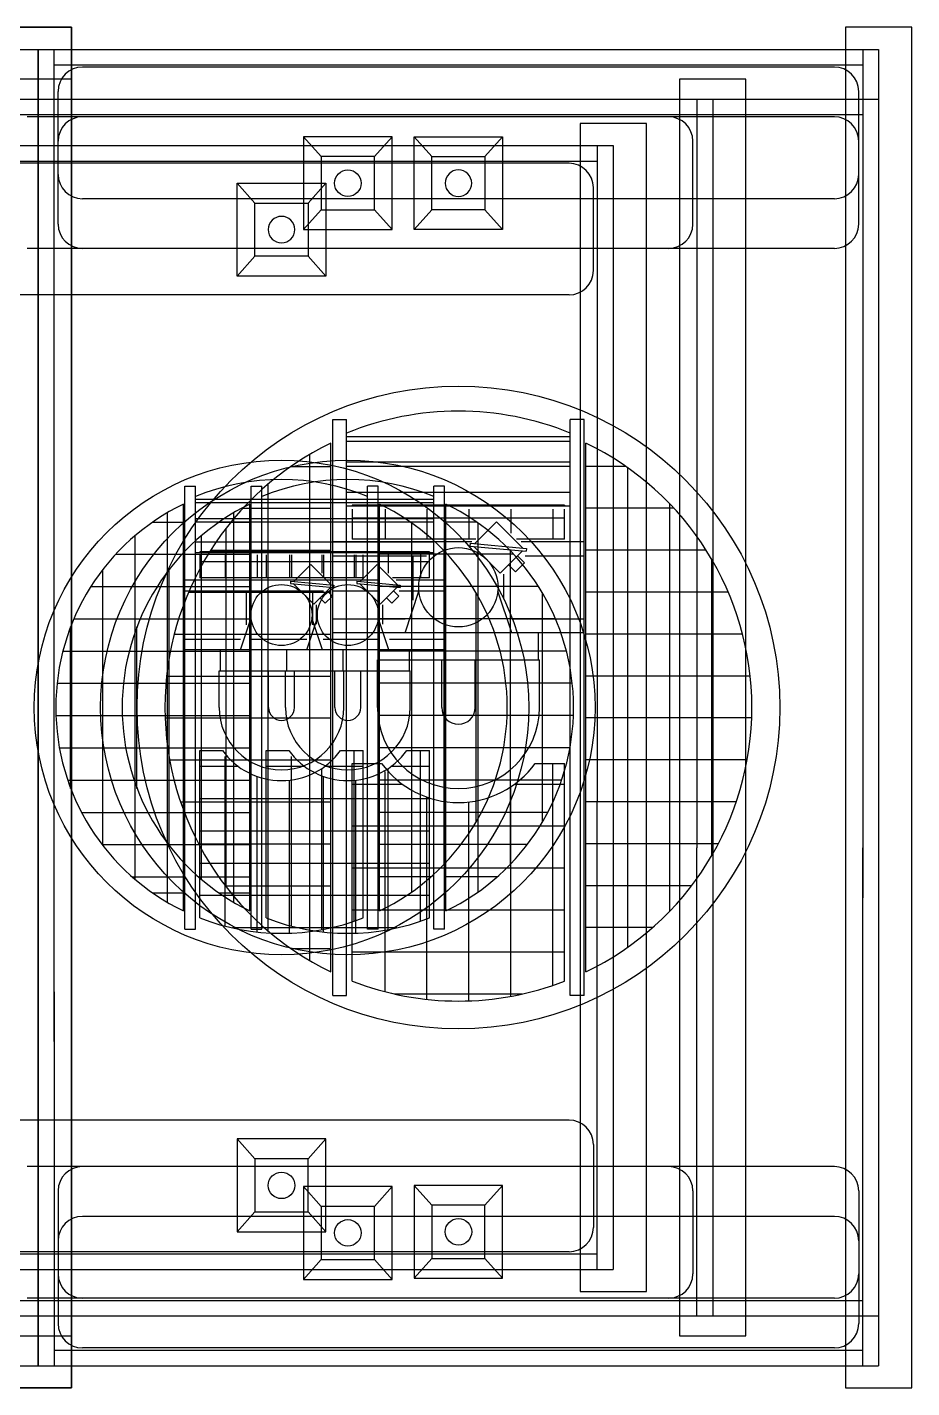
# Model space of a CAD drawing. Header units: millimetres. Extents: x -1040173 to 349982, y -145921 to 298175.
# Drawn here: x -562398.3 to -562132.3, y 248567.7 to 248976.6 of the extents above; entities that cross this region are included whole.
import ezdxf
from ezdxf.enums import TextEntityAlignment as Align

# ---------------------------------------------------------------- set-up
doc = ezdxf.new("R2010")
doc.units = ezdxf.units.MM
doc.header["$LTSCALE"] = 500
doc.header["$MEASUREMENT"] = 0
doc.layers.get('0').update_dxf_attribs({"color": 255, "linetype": 'CONTINUOUS'})
for name, color, linetype in [('H-BASE', 7, 'CONTINUOUS'), ('H-DIMS-FANS', 7, 'CONTINUOUS'), ('H-EQUP-CT', 4, 'CONTINUOUS')]:
    doc.layers.add(name, color=color, linetype=linetype)
doc.styles.add('TH-STYLE1', font='Stfangso_0.ttf', dxfattribs={"width": 0.7})

# ---------------------------------------------------------------- blocks, each defined once
blk = doc.blocks.new('BLKF0012')
at = {"layer": 'H-EQUP-CT', "linetype": 'Continuous'}
for p, q in [((2, 2.1), (-2, 2.1)), ((-2, 2.1), (-2, -2.1)), ((-1.2, 1.2), (-2, 2.1)), ((1.2, 1.2), (2, 2.1)), ((2, -2.1), (2, 2.1)), ((1.2, 1.2), (-1.2, 1.2)), ((-1.2, 1.2), (-1.2, -1.2)), ((1.2, -1.2), (1.2, 1.2)), ((-1.2, -1.2), (-2, -2.1)), ((-1.2, -1.2), (1.2, -1.2)), ((1.2, -1.2), (2, -2.1)), ((-2, -2.1), (2, -2.1))]:
    blk.add_line(p, q, dxfattribs=at)
blk.add_circle((0, 0), 0.6, dxfattribs=at)
blk = doc.blocks.new('冷却塔(参照元亨）')
at = {"layer": 'H-BASE'}
for points in [[(2552.8, -10806.4), (2552.8, -4656.4), (2852.8, -4656.4), (2852.8, -10806.4)], [(2552.8, -4656.4), (2552.8, -10806.4), (2852.8, -10806.4), (2852.8, -4656.4)], [(2852.8, -10806.4), (2852.8, -4656.4), (2552.8, -4656.4), (2552.8, -10806.4)], [(6652.8, -10806.4), (6652.8, -4656.4), (6352.8, -4656.4), (6352.8, -10806.4)], [(2552.8, -4891.4), (2552.8, -10571.4), (2852.8, -10571.4), (2852.8, -4891.4)], [(5602.8, -4891.4), (5602.8, -10571.4), (5902.8, -10571.4), (5902.8, -4891.4)], [(5602.8, -4891.4), (5602.8, -10571.4), (5902.8, -10571.4), (5902.8, -4891.4)], [(5152.8, -5091.4), (5152.8, -10371.4), (5452.8, -10371.4), (5452.8, -5091.4)]]:
    blk.add_lwpolyline(points, close=True, dxfattribs=at)
at = {"layer": 'H-EQUP-CT', "linetype": 'Continuous'}
for p, q in [((-1097.2, -4756.4), (2702.8, -4756.4)), ((2702.8, -4756.4), (2702.8, -10706.4)), ((2702.8, -4756.4), (6502.8, -4756.4)), ((2702.8, -10706.4), (2702.8, -4756.4)), ((2774.8, -9241.8), (2774.8, -4756.4)), ((6430.8, -4756.4), (6430.8, -8591)), ((6502.8, -4756.4), (6502.8, -10706.4)), ((2774.8, -4826.4), (6430.8, -4826.4)), ((6302.8, -4836.4), (2902.8, -4836.4)), ((-1097.2, -4981.4), (2702.8, -4981.4)), ((2452.8, -4981.4), (5752.8, -4981.4)), ((2702.8, -4981.4), (2702.8, -10481.4)), ((2702.8, -4981.4), (6502.8, -4981.4)), ((2702.8, -10481.4), (2702.8, -4981.4)), ((2774.8, -9016.8), (2774.8, -4981.4)), ((2792.8, -5321.4), (2792.8, -4946.4)), ((5680.8, -4981.4), (5680.8, -8366)), ((5752.8, -4981.4), (5752.8, -10481.4)), ((6412.8, -5321.4), (6412.8, -4946.4)), ((6430.8, -4981.4), (6430.8, -8366)), ((6502.8, -4981.4), (6502.8, -10481.4)), ((2524.8, -5051.4), (5680.8, -5051.4)), ((5552.8, -5061.4), (2652.8, -5061.4)), ((2774.8, -5051.4), (6430.8, -5051.4)), ((6302.8, -5061.4), (2902.8, -5061.4)), ((2302.8, -5191.4), (5302.8, -5191.4)), ((2792.8, -5546.4), (2792.8, -5171.4)), ((5230.8, -5191.4), (5230.8, -8156)), ((5302.8, -5191.4), (5302.8, -10271.4)), ((5662.8, -5546.4), (5662.8, -5171.4)), ((6412.8, -5546.4), (6412.8, -5171.4)), ((2374.8, -5261.4), (5230.8, -5261.4)), ((5102.8, -5271.4), (2502.8, -5271.4)), ((5212.8, -5756.4), (5212.8, -5381.4)), ((6302.8, -5431.4), (2902.8, -5431.4)), ((5552.8, -5656.4), (2652.8, -5656.4)), ((6302.8, -5656.4), (2902.8, -5656.4)), ((5102.8, -5866.4), (2502.8, -5866.4)), ((4034.2, -9032.9), (4034.2, -6429.9)), ((4034.2, -6429.9), (4097.3, -6429.9)), ((4034.2, -9032.9), (4034.2, -6429.9)), ((4034.2, -6429.9), (4097.3, -6429.9)), ((4097.3, -9032.9), (4097.3, -6429.9)), ((4097.3, -9032.9), (4097.3, -6429.9)), ((5108.2, -9032.9), (5108.2, -6429.9)), ((5171.4, -6429.9), (5108.2, -6429.9)), ((5108.2, -9032.9), (5108.2, -6429.9)), ((5171.4, -6429.9), (5108.2, -6429.9)), ((5171.4, -9032.9), (5171.4, -6429.9)), ((5171.4, -9032.9), (5171.4, -6429.9)), ((5108.2, -6508.2), (4097.3, -6508.2)), ((5108.2, -6508.2), (4097.3, -6508.2)), ((4026.3, -8926.5), (4026.3, -6536.3)), ((4026.3, -8926.5), (4026.3, -6536.3)), ((5108.2, -6528.5), (4097.3, -6528.5)), ((5108.2, -6528.5), (4097.3, -6528.5)), ((5179.2, -8926.5), (5179.2, -6536.3)), ((5179.2, -8926.5), (5179.2, -6536.3)), ((3845.9, -6641.6), (4026.3, -6641.6)), ((3845.9, -6641.6), (4026.3, -6641.6)), ((3931.6, -8876), (3931.6, -6586.8)), ((3931.6, -8876), (3931.6, -6586.8)), ((5108.2, -6622), (4097.3, -6622)), ((5108.2, -6622), (4097.3, -6622)), ((5359.7, -6641.6), (5179.2, -6641.6)), ((5359.7, -6641.6), (5179.2, -6641.6)), ((5108.2, -6642.2), (4097.3, -6642.2)), ((5108.2, -6642.2), (4097.3, -6642.2)), ((5368.8, -8814.9), (5368.8, -6647.9)), ((5368.8, -8814.9), (5368.8, -6647.9)), ((3365.4, -8732.6), (3365.4, -6730.3)), ((3365.4, -6730.3), (3414, -6730.3)), ((3414, -8732.6), (3414, -6730.3)), ((3665.4, -8732.6), (3665.4, -6730.3)), ((3665.4, -6730.3), (3714, -6730.3)), ((3714, -8732.6), (3714, -6730.3)), ((3742, -8741.3), (3742, -6721.5)), ((3742, -8741.3), (3742, -6721.5)), ((4097.3, -6758.4), (5108.2, -6758.4)), ((4097.3, -6758.4), (5108.2, -6758.4)), ((4191.6, -8732.6), (4191.6, -6730.3)), ((4240.2, -6730.3), (4191.6, -6730.3)), ((4240.2, -8732.6), (4240.2, -6730.3)), ((4491.6, -8732.6), (4491.6, -6730.3)), ((4540.2, -6730.3), (4491.6, -6730.3)), ((4540.2, -8732.6), (4540.2, -6730.3)), ((3359.4, -8650.7), (3359.4, -6812.1)), ((4191.6, -6790.5), (3414, -6790.5)), ((4191.6, -6806.1), (3414, -6806.1)), ((3659.4, -8650.7), (3659.4, -6812.1)), ((4491.6, -6790.5), (3714, -6790.5)), ((4491.6, -6806.1), (3714, -6806.1)), ((5108.2, -6821.6), (4097.3, -6821.6)), ((5108.2, -6821.6), (4097.3, -6821.6)), ((5083, -6816.6), (4122.6, -6816.6)), ((4122.6, -6816.6), (4122.6, -6821.6)), ((5083, -6816.6), (4122.6, -6816.6)), ((4122.6, -6816.6), (4122.6, -6821.6)), ((4246.2, -8650.7), (4246.2, -6812.1)), ((4546.2, -8650.7), (4546.2, -6812.1)), ((5083, -6816.6), (5083, -6821.6)), ((5083, -6816.6), (5083, -6821.6)), ((5558.3, -8652.2), (5558.3, -6810.7)), ((5558.3, -8652.2), (5558.3, -6810.7)), ((3286.5, -8611.9), (3286.5, -6850.9)), ((4191.6, -6878), (3414, -6878)), ((3586.5, -8611.9), (3586.5, -6850.9)), ((3628, -6831.1), (4026.3, -6831.1)), ((3628, -6831.1), (4026.3, -6831.1)), ((4491.6, -6878), (3714, -6878)), ((4122.6, -6834.8), (4122.6, -6970.1)), ((4122.6, -6834.8), (4122.6, -6970.1)), ((5083, -6875.3), (4122.6, -6875.3)), ((5083, -6875.3), (4122.6, -6875.3)), ((4271.1, -6834.8), (4271.1, -6970.1)), ((4271.1, -6834.8), (4271.1, -6970.1)), ((4460.6, -6834.8), (4460.6, -6970.1)), ((4460.6, -6834.8), (4460.6, -6970.1)), ((4650.2, -6834.8), (4650.2, -6970.1)), ((4650.2, -6834.8), (4650.2, -6970.1)), ((4839.7, -6834.8), (4839.7, -6942.8)), ((4839.7, -6834.8), (4839.7, -6942.8)), ((5029.3, -6834.8), (5029.3, -6970.1)), ((5029.3, -6834.8), (5029.3, -6970.1)), ((5083, -6970.1), (5083, -6834.8)), ((5083, -6970.1), (5083, -6834.8)), ((5577.6, -6831.1), (5179.2, -6831.1)), ((5577.6, -6831.1), (5179.2, -6831.1)), ((3220.5, -6893.1), (3359.4, -6893.1)), ((4191.6, -6893.5), (3414, -6893.5)), ((3520.5, -6893.1), (3659.4, -6893.1)), ((3552.5, -8542.4), (3552.5, -6920.4)), ((3552.5, -8542.4), (3552.5, -6920.4)), ((4491.6, -6893.5), (3714, -6893.5)), ((4385, -6893.1), (4246.2, -6893.1)), ((4392, -8564.9), (4392, -6897.9)), ((4685, -6893.1), (4546.2, -6893.1)), ((4674.7, -6991), (4774.3, -6891.4)), ((4674.7, -6991), (4774.3, -6891.4)), ((4692, -8564.9), (4692, -6897.9)), ((4894.2, -7011.3), (4774.3, -6891.4)), ((4894.2, -7011.3), (4774.3, -6891.4)), ((3140.7, -8508.2), (3140.7, -6954.6)), ((3414, -6983), (4191.6, -6983)), ((3440.7, -8508.2), (3440.7, -6954.6)), ((3714, -6983), (4491.6, -6983)), ((4663.1, -6982.7), (4034.2, -6982.7)), ((4663.1, -6982.7), (4034.2, -6982.7)), ((4681.3, -6970.1), (4122.6, -6970.1)), ((4681.3, -6970.1), (4122.6, -6970.1)), ((4656, -6989.3), (4654.8, -7001.9)), ((4656, -6989.3), (4654.8, -7001.9)), ((4654.8, -7001.9), (4909.4, -7025.4)), ((4654.8, -7001.9), (4909.4, -7025.4)), ((4656, -6989.3), (4910.5, -7012.8)), ((4656, -6989.3), (4910.5, -7012.8)), ((4792.2, -7123.7), (4671.9, -7003.5)), ((4792.2, -7123.7), (4671.9, -7003.5)), ((5083, -6970.1), (4865.5, -6970.1)), ((5083, -6970.1), (4865.5, -6970.1)), ((5171.4, -6982.7), (4886, -6982.7)), ((5171.4, -6982.7), (4886, -6982.7)), ((3052.9, -7038.9), (3359.4, -7038.9)), ((3352.9, -7038.9), (3659.4, -7038.9)), ((4191.6, -7031.6), (3414, -7031.6)), ((4172.1, -7027.7), (3433.4, -7027.7)), ((3433.4, -7027.7), (3433.4, -7031.6)), ((3433.4, -7041.7), (3433.4, -7145.8)), ((3482.2, -7020.6), (4026.3, -7020.6)), ((3482.2, -7020.6), (4026.3, -7020.6)), ((3547.6, -7041.7), (3547.6, -7145.8)), ((3693.4, -7041.7), (3693.4, -7145.8)), ((4491.6, -7031.6), (3714, -7031.6)), ((4472.1, -7027.7), (3733.4, -7027.7)), ((3733.4, -7027.7), (3733.4, -7031.6)), ((3733.4, -7041.7), (3733.4, -7145.8)), ((3839.2, -7041.7), (3839.2, -7145.8)), ((3847.6, -7041.7), (3847.6, -7145.8)), ((3985, -7041.7), (3985, -7124.8)), ((3993.4, -7041.7), (3993.4, -7145.8)), ((4034.2, -7045.9), (4459.1, -7045.9)), ((4034.2, -7045.9), (4459.1, -7045.9)), ((4130.8, -7041.7), (4130.8, -7145.8)), ((4139.2, -7041.7), (4139.2, -7145.8)), ((4172.1, -7027.7), (4172.1, -7031.6)), ((4172.1, -7145.8), (4172.1, -7041.7)), ((4552.6, -7038.9), (4246.2, -7038.9)), ((4285, -7041.7), (4285, -7124.8)), ((4397.5, -7245.6), (4397.5, -7045.9)), ((4397.5, -7245.6), (4397.5, -7045.9)), ((4430.8, -7041.7), (4430.8, -7145.8)), ((4472.1, -7027.7), (4472.1, -7031.6)), ((4472.1, -7145.8), (4472.1, -7041.7)), ((4537.8, -8439.7), (4537.8, -7023.1)), ((4852.6, -7038.9), (4546.2, -7038.9)), ((4792.2, -7123.7), (4892.2, -7023.8)), ((4792.2, -7123.7), (4892.2, -7023.8)), ((4837.8, -8439.7), (4837.8, -7023.1)), ((4870.4, -7045.5), (4901.7, -7076.8)), ((4870.4, -7045.5), (4901.7, -7076.8)), ((4904, -7045.9), (5171.4, -7045.9)), ((4904, -7045.9), (5171.4, -7045.9)), ((4910.5, -7012.8), (4909.4, -7025.4)), ((4910.5, -7012.8), (4909.4, -7025.4)), ((5723.4, -7020.6), (5179.2, -7020.6)), ((5723.4, -7020.6), (5179.2, -7020.6)), ((5747.9, -8402), (5747.9, -7060.8)), ((5747.9, -8402), (5747.9, -7060.8)), ((2994.9, -8355.3), (2994.9, -7107.6)), ((3294.9, -8355.3), (3294.9, -7107.6)), ((4172.1, -7072.9), (3433.4, -7072.9)), ((4472.1, -7072.9), (3733.4, -7072.9)), ((3858.1, -7161.9), (3934.8, -7085.3)), ((4027, -7177.5), (3934.8, -7085.3)), ((4158.1, -7161.9), (4234.8, -7085.3)), ((4327, -7177.5), (4234.8, -7085.3)), ((4808.1, -7242.3), (4808.1, -7128.7)), ((4808.1, -7242.3), (4808.1, -7128.7)), ((4829.1, -7086.9), (4860.3, -7118.1)), ((4829.1, -7086.9), (4860.3, -7118.1)), ((4860.3, -7118.1), (4901.7, -7076.8)), ((4860.3, -7118.1), (4901.7, -7076.8)), ((2940.8, -7184.7), (3359.4, -7184.7)), ((3240.8, -7184.7), (3659.4, -7184.7)), ((3849.2, -7155.5), (3365.4, -7155.5)), ((3863.2, -7145.8), (3433.4, -7145.8)), ((4149.2, -7155.5), (3665.4, -7155.5)), ((4163.2, -7145.8), (3733.4, -7145.8)), ((3843.7, -7160.6), (3842.8, -7170.2)), ((3842.8, -7170.2), (4038.6, -7188.3)), ((3843.7, -7160.6), (4039.5, -7178.6)), ((3948.5, -7264), (3856, -7171.4)), ((3948.5, -7264), (4025.4, -7187.1)), ((4172.1, -7145.8), (4004.9, -7145.8)), ((4240.2, -7155.5), (4020.7, -7155.5)), ((4039.5, -7178.6), (4038.6, -7188.3)), ((4143.7, -7160.6), (4142.8, -7170.2)), ((4142.8, -7170.2), (4338.6, -7188.3)), ((4143.7, -7160.6), (4339.5, -7178.6)), ((4248.5, -7264), (4156, -7171.4)), ((4664.8, -7184.7), (4246.2, -7184.7)), ((4248.5, -7264), (4325.4, -7187.1)), ((4472.1, -7145.8), (4304.9, -7145.8)), ((4540.2, -7155.5), (4320.7, -7155.5)), ((4339.5, -7178.6), (4338.6, -7188.3)), ((4964.8, -7184.7), (4546.2, -7184.7)), ((3365.4, -7204.1), (3692.3, -7204.1)), ((3382.4, -7210.2), (4026.3, -7210.2)), ((3382.4, -7210.2), (4026.3, -7210.2)), ((3644.8, -7357.7), (3644.8, -7204.1)), ((3665.4, -7204.1), (3992.3, -7204.1)), ((3944.8, -7357.7), (3944.8, -7204.1)), ((3976.8, -7235.6), (4000.9, -7259.7)), ((4000.9, -7259.7), (4032.7, -7227.9)), ((4008.6, -7203.8), (4032.7, -7227.9)), ((4034.5, -7204.1), (4240.2, -7204.1)), ((4276.8, -7235.6), (4300.9, -7259.7)), ((4300.9, -7259.7), (4332.7, -7227.9)), ((4308.6, -7203.8), (4332.7, -7227.9)), ((4334.5, -7204.1), (4540.2, -7204.1)), ((4361.6, -7393.4), (4424.1, -7204.9)), ((4361.6, -7393.4), (4424.1, -7204.9)), ((4683.6, -8247.3), (4683.6, -7215.6)), ((4844, -7393.4), (4781.4, -7204.9)), ((4844, -7393.4), (4781.4, -7204.9)), ((4983.6, -8247.3), (4983.6, -7215.6)), ((5823.1, -7210.2), (5179.2, -7210.2)), ((5823.1, -7210.2), (5179.2, -7210.2)), ((3362.9, -8207.7), (3362.9, -7258.4)), ((3362.9, -8207.7), (3362.9, -7258.4)), ((3960.7, -7355.2), (3960.7, -7267.8)), ((4260.7, -7355.2), (4260.7, -7267.8)), ((2849.1, -8097.8), (2849.1, -7367.5)), ((2864, -7330.5), (3359.4, -7330.5)), ((3149.1, -8097.8), (3149.1, -7367.5)), ((3164, -7330.5), (3659.4, -7330.5)), ((3617.3, -7471.4), (3665.4, -7326.4)), ((3917.3, -7471.4), (3965.4, -7326.4)), ((3988.3, -7471.4), (3940.2, -7326.4)), ((4034.2, -7330.2), (4361.7, -7330.2)), ((4034.2, -7330.2), (4361.7, -7330.2)), ((4288.3, -7471.4), (4240.2, -7326.4)), ((4741.5, -7330.5), (4246.2, -7330.5)), ((5041.5, -7330.5), (4546.2, -7330.5)), ((4847.2, -7330.2), (5171.4, -7330.2)), ((4847.2, -7330.2), (5171.4, -7330.2)), ((3317.9, -7399.7), (4026.3, -7399.7)), ((3317.9, -7399.7), (4026.3, -7399.7)), ((3365.4, -7422.8), (3617.3, -7422.8)), ((3665.4, -7422.8), (3917.3, -7422.8)), ((3990.8, -7422.8), (4240.2, -7422.8)), ((5171.4, -7393.4), (4034.2, -7393.4)), ((5171.4, -7393.4), (4034.2, -7393.4)), ((4242.7, -7393.4), (4242.7, -7516.6)), ((4242.7, -7393.4), (4242.7, -7516.6)), ((4290.8, -7422.8), (4540.2, -7422.8)), ((4962.9, -7393.4), (4962.9, -7516.6)), ((4962.9, -7393.4), (4962.9, -7516.6)), ((5887.7, -7399.7), (5179.2, -7399.7)), ((5887.7, -7399.7), (5179.2, -7399.7)), ((2814.4, -7476.3), (3359.4, -7476.3)), ((3114.4, -7476.3), (3659.4, -7476.3)), ((4240.2, -7471.4), (3365.4, -7471.4)), ((3525.8, -7471.4), (3525.8, -7566.2)), ((4540.2, -7471.4), (3665.4, -7471.4)), ((3825.8, -7471.4), (3825.8, -7566.2)), ((4079.8, -7471.4), (4079.8, -7566.2)), ((4791.2, -7476.3), (4246.2, -7476.3)), ((4379.8, -7471.4), (4379.8, -7566.2)), ((5091.2, -7476.3), (4546.2, -7476.3)), ((4236.3, -7516.6), (4969.2, -7516.6)), ((4236.3, -7731.4), (4236.3, -7516.6)), ((4236.3, -7516.6), (4969.2, -7516.6)), ((4236.3, -7731.4), (4236.3, -7516.6)), ((4527, -7731.4), (4527, -7516.6)), ((4527, -7731.4), (4527, -7516.6)), ((4678.6, -7731.4), (4678.6, -7516.6)), ((4678.6, -7731.4), (4678.6, -7516.6)), ((4969.2, -7731.4), (4969.2, -7516.6)), ((4969.2, -7731.4), (4969.2, -7516.6)), ((2787.9, -7622.1), (3359.4, -7622.1)), ((3087.9, -7622.1), (3659.4, -7622.1)), ((3283.4, -7589.3), (4026.3, -7589.3)), ((3283.4, -7589.3), (4026.3, -7589.3)), ((3520.9, -7566.2), (4084.7, -7566.2)), ((3520.9, -7731.4), (3520.9, -7566.2)), ((3744.5, -7731.4), (3744.5, -7566.2)), ((3820.9, -7566.2), (4384.7, -7566.2)), ((3820.9, -7731.4), (3820.9, -7566.2)), ((3861.1, -7731.4), (3861.1, -7566.2)), ((4044.5, -7731.4), (4044.5, -7566.2)), ((4084.7, -7731.4), (4084.7, -7566.2)), ((4161.1, -7731.4), (4161.1, -7566.2)), ((4817.7, -7622.1), (4246.2, -7622.1)), ((4384.7, -7731.4), (4384.7, -7566.2)), ((5117.7, -7622.1), (4546.2, -7622.1)), ((5922.2, -7589.3), (5179.2, -7589.3)), ((5922.2, -7589.3), (5179.2, -7589.3)), ((2782.6, -7767.9), (3359.4, -7767.9)), ((3082.6, -7767.9), (3659.4, -7767.9)), ((3276.6, -7778.8), (4026.3, -7778.8)), ((3276.6, -7778.8), (4026.3, -7778.8)), ((4822.9, -7767.9), (4246.2, -7767.9)), ((5122.9, -7767.9), (4546.2, -7767.9)), ((5929, -7778.8), (5179.2, -7778.8)), ((5929, -7778.8), (5179.2, -7778.8)), ((2798.4, -7913.7), (3359.4, -7913.7)), ((3098.4, -7913.7), (3659.4, -7913.7)), ((3433.4, -8682.8), (3433.4, -7925.8)), ((3433.4, -7925.8), (3535.5, -7925.8)), ((3733.4, -8682.8), (3733.4, -7925.8)), ((3733.4, -7925.8), (3835.5, -7925.8)), ((4070, -7925.8), (4172.1, -7925.8)), ((4130.8, -8697.9), (4130.8, -7925.8)), ((4172.1, -8682.8), (4172.1, -7925.8)), ((4807.2, -7913.7), (4246.2, -7913.7)), ((4370, -7925.8), (4472.1, -7925.8)), ((4430.8, -8697.9), (4430.8, -7925.8)), ((4472.1, -8682.8), (4472.1, -7925.8)), ((5107.2, -7913.7), (4546.2, -7913.7)), ((3297.1, -7968.3), (4026.3, -7968.3)), ((3297.1, -7968.3), (4026.3, -7968.3)), ((3547.6, -8719.6), (3547.6, -7953.6)), ((3847.6, -8719.6), (3847.6, -7953.6)), ((4122.6, -8968.3), (4122.6, -7984.1)), ((4122.6, -7984.1), (4255.4, -7984.1)), ((4122.6, -8968.3), (4122.6, -7984.1)), ((4122.6, -7984.1), (4255.4, -7984.1)), ((4950.2, -7984.1), (5083, -7984.1)), ((4950.2, -7984.1), (5083, -7984.1)), ((5029.3, -8987.8), (5029.3, -7984.1)), ((5029.3, -8987.8), (5029.3, -7984.1)), ((5083, -8968.3), (5083, -7984.1)), ((5083, -8968.3), (5083, -7984.1)), ((5908.5, -7968.3), (5179.2, -7968.3)), ((5908.5, -7968.3), (5179.2, -7968.3)), ((3608.4, -7998.7), (3433.4, -7998.7)), ((3693.4, -8746.1), (3693.4, -8043.3)), ((3908.4, -7998.7), (3733.4, -7998.7)), ((3985, -8735.6), (3985, -8007.1)), ((3993.4, -8746.1), (3993.4, -8043.3)), ((4172.1, -7998.7), (3997.1, -7998.7)), ((4271.1, -9016.1), (4271.1, -8020.3)), ((4271.1, -9016.1), (4271.1, -8020.3)), ((4285, -8735.6), (4285, -8007.1)), ((4472.1, -7998.7), (4297.1, -7998.7)), ((2836.2, -8059.5), (3359.4, -8059.5)), ((3136.2, -8059.5), (3659.4, -8059.5)), ((3839.2, -8751.4), (3839.2, -8059.9)), ((4350.1, -8078.9), (4122.6, -8078.9)), ((4350.1, -8078.9), (4122.6, -8078.9)), ((4139.2, -8751.4), (4139.2, -8059.9)), ((4769.4, -8059.5), (4246.2, -8059.5)), ((5069.4, -8059.5), (4546.2, -8059.5)), ((4839.7, -9036.9), (4839.7, -8089.8)), ((4839.7, -9036.9), (4839.7, -8089.8)), ((5083, -8078.9), (4855.4, -8078.9)), ((5083, -8078.9), (4855.4, -8078.9)), ((3346.2, -8157.9), (4026.3, -8157.9)), ((3346.2, -8157.9), (4026.3, -8157.9)), ((4172.1, -8144.5), (3433.4, -8144.5)), ((4472.1, -8144.5), (3733.4, -8144.5)), ((4460.6, -9050.6), (4460.6, -8136.8)), ((4460.6, -9050.6), (4460.6, -8136.8)), ((4650.2, -9057.3), (4650.2, -8158.4)), ((4650.2, -9057.3), (4650.2, -8158.4)), ((5859.4, -8157.9), (5179.2, -8157.9)), ((5859.4, -8157.9), (5179.2, -8157.9)), ((5230.8, -10271.4), (5230.8, -8156)), ((2898.7, -8205.3), (3359.4, -8205.3)), ((3198.7, -8205.3), (3659.4, -8205.3)), ((4706.9, -8205.3), (4246.2, -8205.3)), ((5006.9, -8205.3), (4546.2, -8205.3)), ((4172.1, -8290.3), (3433.4, -8290.3)), ((4472.1, -8290.3), (3733.4, -8290.3)), ((5083, -8268.4), (4122.6, -8268.4)), ((5083, -8268.4), (4122.6, -8268.4)), ((2991.6, -8351.1), (3359.4, -8351.1)), ((3291.6, -8351.1), (3659.4, -8351.1)), ((3427.4, -8347.4), (4026.3, -8347.4)), ((3427.4, -8347.4), (4026.3, -8347.4)), ((4613.9, -8351.1), (4246.2, -8351.1)), ((4913.9, -8351.1), (4546.2, -8351.1)), ((5778.1, -8347.4), (5179.2, -8347.4)), ((5778.1, -8347.4), (5179.2, -8347.4)), ((5680.8, -10481.4), (5680.8, -8366)), ((6430.8, -10481.4), (6430.8, -8366)), ((4172.1, -8436.1), (3433.4, -8436.1)), ((4472.1, -8436.1), (3733.4, -8436.1)), ((5083, -8458), (4122.6, -8458)), ((5083, -8458), (4122.6, -8458)), ((3127.5, -8496.9), (3359.4, -8496.9)), ((3427.5, -8496.9), (3659.4, -8496.9)), ((3548.3, -8537), (4026.3, -8537)), ((3548.3, -8537), (4026.3, -8537)), ((4478, -8496.9), (4246.2, -8496.9)), ((4778, -8496.9), (4546.2, -8496.9)), ((5657.3, -8537), (5179.2, -8537)), ((5657.3, -8537), (5179.2, -8537)), ((3220.5, -8569.8), (3359.4, -8569.8)), ((4172.1, -8581.9), (3433.4, -8581.9)), ((3520.5, -8569.8), (3659.4, -8569.8)), ((4472.1, -8581.9), (3733.4, -8581.9)), ((6430.8, -10706.4), (6430.8, -8591)), ((5083, -8647.5), (4122.6, -8647.5)), ((5083, -8647.5), (4122.6, -8647.5)), ((3365.4, -8732.6), (3414, -8732.6)), ((4024.2, -8727.7), (3581.4, -8727.7)), ((3665.4, -8732.6), (3714, -8732.6)), ((3725, -8726.5), (4026.3, -8726.5)), ((3725, -8726.5), (4026.3, -8726.5)), ((4324.2, -8727.7), (3881.4, -8727.7)), ((4240.2, -8732.6), (4191.6, -8732.6)), ((4540.2, -8732.6), (4491.6, -8732.6)), ((5480.6, -8726.5), (5179.2, -8726.5)), ((5480.6, -8726.5), (5179.2, -8726.5)), ((3845.9, -8821.3), (4026.3, -8821.3)), ((3845.9, -8821.3), (4026.3, -8821.3)), ((5083, -8837.1), (4122.6, -8837.1)), ((5083, -8837.1), (4122.6, -8837.1)), ((2774.8, -9016.8), (2774.8, -10481.4)), ((4034.2, -9032.9), (4097.3, -9032.9)), ((4034.2, -9032.9), (4097.3, -9032.9)), ((4890.6, -9026.6), (4315, -9026.6)), ((4890.6, -9026.6), (4315, -9026.6)), ((5171.4, -9032.9), (5108.2, -9032.9)), ((5171.4, -9032.9), (5108.2, -9032.9)), ((2774.8, -9241.8), (2774.8, -10706.4)), ((5102.8, -9596.4), (2502.8, -9596.4)), ((5212.8, -9706.4), (5212.8, -10081.4)), ((5552.8, -9806.4), (2652.8, -9806.4)), ((6302.8, -9806.4), (2902.8, -9806.4)), ((2792.8, -9916.4), (2792.8, -10291.4)), ((5662.8, -9916.4), (5662.8, -10291.4)), ((6412.8, -9916.4), (6412.8, -10291.4)), ((6302.8, -10031.4), (2902.8, -10031.4)), ((2792.8, -10141.4), (2792.8, -10516.4)), ((6412.8, -10141.4), (6412.8, -10516.4)), ((2374.8, -10201.4), (5230.8, -10201.4)), ((5102.8, -10191.4), (2502.8, -10191.4)), ((2302.8, -10271.4), (5302.8, -10271.4)), ((2524.8, -10411.4), (5680.8, -10411.4)), ((5552.8, -10401.4), (2652.8, -10401.4)), ((2774.8, -10411.4), (6430.8, -10411.4)), ((6302.8, -10401.4), (2902.8, -10401.4)), ((-1097.2, -10481.4), (2702.8, -10481.4)), ((2452.8, -10481.4), (5752.8, -10481.4)), ((2702.8, -10481.4), (6502.8, -10481.4)), ((2774.8, -10636.4), (6430.8, -10636.4)), ((6302.8, -10626.4), (2902.8, -10626.4)), ((-1097.2, -10706.4), (2702.8, -10706.4)), ((2702.8, -10706.4), (6502.8, -10706.4))]:
    blk.add_line(p, q, dxfattribs=at)
for centre, radius in [((4602.8, -7731.4), 1453.1), ((4602.8, -7731.4), 1453.1), ((3802.8, -7731.4), 1117.8), ((4102.8, -7731.4), 1117.8), ((4602.8, -7188.1), 179.4), ((4602.8, -7188.1), 179.4), ((3802.8, -7313.5), 138), ((4102.8, -7313.5), 138)]:
    blk.add_circle(centre, radius, dxfattribs=at)
for centre, radius, start, end in [((2902.8, -4946.4), 110, 90, 180), ((6302.8, -4946.4), 110, 0, 90), ((2902.8, -5171.4), 110, 90, 180), ((5552.8, -5171.4), 110, 0, 90), ((6302.8, -5171.4), 110, 0, 90), ((5102.8, -5381.4), 110, 0, 90), ((2902.8, -5321.4), 110, 180, 270), ((6302.8, -5321.4), 110, 270, 0), ((2902.8, -5546.4), 110, 180, 270), ((5552.8, -5546.4), 110, 270, 0), ((6302.8, -5546.4), 110, 270, 0), ((5102.8, -5756.4), 110, 270, 0), ((4602.8, -7731.4), 1339.4, 67.82984, 112.17016), ((4602.8, -7731.4), 1339.4, 67.82984, 112.17016), ((4602.5, -7731.4), 1326.8, 115.73985, 244.26015), ((4602.5, -7731.4), 1326.8, 115.73985, 244.26015), ((4603, -7731.4), 1326.8, 295.73985, 64.26015), ((4603, -7731.4), 1326.8, 295.73985, 64.26015), ((3802.8, -7731.4), 1030.3, 67.82984, 112.17016), ((4102.8, -7731.4), 1030.3, 67.82984, 112.17016), ((3802.6, -7731.4), 1020.6, 115.73985, 244.26015), ((4102.6, -7731.4), 1020.6, 115.73985, 244.26015), ((3803, -7731.4), 1020.6, 295.73985, 64.26015), ((4103, -7731.4), 1020.6, 295.73985, 64.26015), ((3802.8, -7731.4), 281.9, 180, 0), ((3802.8, -7731.4), 58.3, 180, 0), ((4102.8, -7731.4), 281.9, 180, 0), ((4102.8, -7731.4), 58.3, 180, 0), ((4602.8, -7731.4), 366.4, 180, 0), ((4602.8, -7731.4), 366.4, 180, 0), ((4602.8, -7731.4), 75.8, 180, 0), ((4602.8, -7731.4), 75.8, 180, 0), ((3802.8, -7731.4), 330.5, 216.03188, 323.96812), ((4102.8, -7731.4), 330.5, 216.03188, 323.96812), ((4602.8, -7731.4), 429.6, 216.03188, 323.96812), ((4602.8, -7731.4), 429.6, 216.03188, 323.96812), ((3802.8, -7731.4), 1020.6, 248.78278, 291.21722), ((4102.8, -7731.4), 1020.6, 248.78278, 291.21722), ((4602.8, -7731.4), 1326.8, 248.78278, 291.21722), ((4602.8, -7731.4), 1326.8, 248.78278, 291.21722), ((5102.8, -9706.4), 110, 0, 90), ((2902.8, -9916.4), 110, 90, 180), ((5552.8, -9916.4), 110, 0, 90), ((6302.8, -9916.4), 110, 0, 90), ((2902.8, -10141.4), 110, 90, 180), ((5102.8, -10081.4), 110, 270, 0), ((6302.8, -10141.4), 110, 0, 90), ((2902.8, -10291.4), 110, 180, 270), ((5552.8, -10291.4), 110, 270, 0), ((6302.8, -10291.4), 110, 270, 0), ((2902.8, -10516.4), 110, 180, 270), ((6302.8, -10516.4), 110, 270, 0)]:
    blk.add_arc(centre, radius, start, end, dxfattribs=at)
at = {"layer": 'H-EQUP-CT', "xscale": 100, "yscale": 100, "zscale": 100}
for p in [(4102.8, -5361.4), (3802.8, -9891.4), (3802.8, -9891.4), (4102.8, -10106.4), (4102.8, -10106.4), (4602.8, -10101.4)]:
    blk.add_blockref('BLKF0012', p, dxfattribs=at)
at = {"layer": 'H-EQUP-CT', "xscale": -100, "yscale": 99.99999999999999, "zscale": 99.99999999999997, "rotation": 180}
for p in [(4602.8, -5361.4), (3802.8, -5571.4), (3802.8, -5571.4)]:
    blk.add_blockref('BLKF0012', p, dxfattribs=at)
at = {"layer": 'H-DIMS-FANS', "style": 'TH-STYLE1', "width": 0.82016}
blk.add_attdef('设备符号', text='', height=250, dxfattribs=at).set_placement((-658.2, -1794.5), (-269.9, -1794.5), align=Align.FIT)
at = {"layer": 'H-DIMS-FANS', "style": 'TH-STYLE1', "width": 0.55}
blk.add_attdef('楼层-编号', text='', height=250, dxfattribs=at).set_placement((-466, -1805), align=Align.TOP_CENTER)
blk.add_attdef('双速', (-459, -2859.2), '', height=250, dxfattribs=at)

msp = doc.modelspace()

# ---------------------------------------------------------------- block references
at = {"xscale": 0.06649235124670223, "yscale": 0.06649235124670223, "zscale": 0.06649235124670223}
msp.add_blockref('冷却塔(参照元亨）', (-562574.65, 249286.2), dxfattribs=at)

doc.saveas('drawing.dxf')
